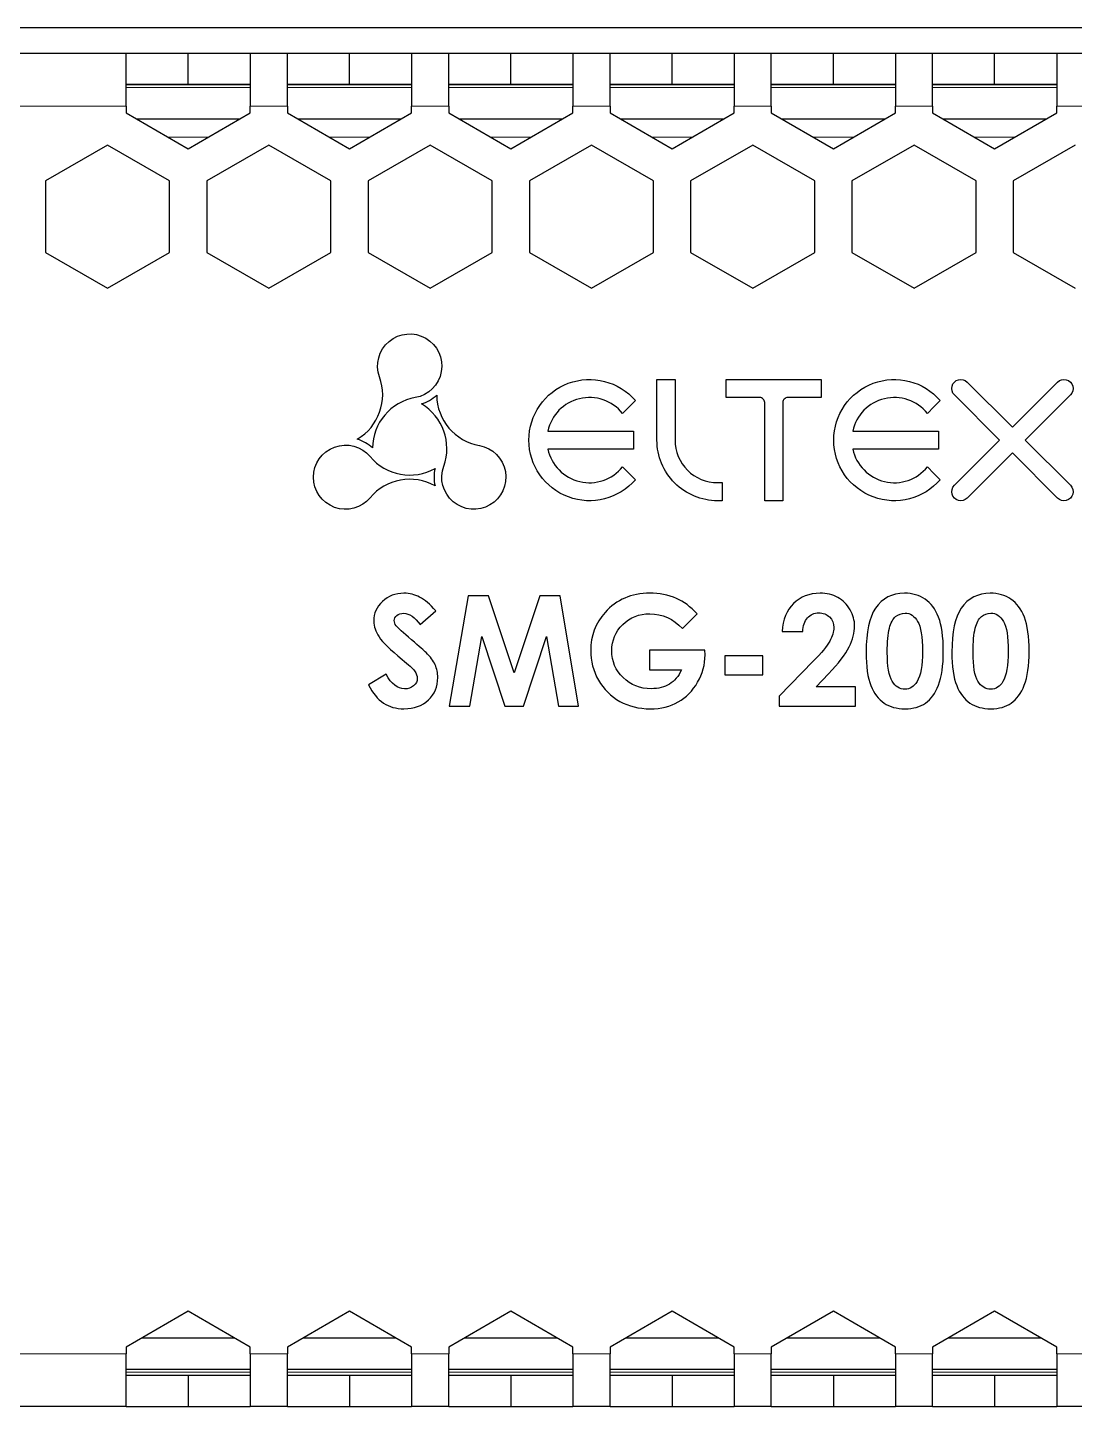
# Model space of a CAD drawing. Extents: x -260425 to 1294666, y -169889 to -2349.
# Drawn here: x 1002193.3 to 1002530.7, y -26686.5 to -26242.2 of the extents above; entities that cross this region are included whole.
import ezdxf
from ezdxf.enums import TextEntityAlignment as Align

# ---------------------------------------------------------------- set-up
doc = ezdxf.new("R2010")
doc.units = 0
doc.header["$LTSCALE"] = 100
doc.layers.add('case', color=7, linetype='Continuous')
doc.layers.add('marking', color=7, linetype='Continuous')
doc.styles.add('1ISOCPEUR', font='isocpeui.ttf', dxfattribs={"height": 250})

# ---------------------------------------------------------------- blocks, each defined once
blk = doc.blocks.new('АТС')
at = {"layer": 'case', "lineweight": 25}
for points in [[(3768, 217.99), (3768, 217.99), (3652, 217.99), (3652, 217.99)], [(3768, 200.99), (3768, 200.99), (3768, 217.99), (3768, 217.99)], [(3788, 217.99), (3788, 217.99), (3768, 217.99), (3768, 217.99)], [(3788, 207.99), (3788, 207.99), (3788, 217.99), (3788, 217.99)], [(3808, 217.99), (3808, 217.99), (3788, 217.99), (3788, 217.99)], [(3820, 217.99), (3820, 217.99), (3808, 217.99), (3808, 217.99)], [(3808, 217.99), (3808, 217.99), (3808, 200.99), (3808, 200.99)], [(3820, 200.99), (3820, 200.99), (3820, 217.99), (3820, 217.99)], [(3840, 217.99), (3840, 217.99), (3820, 217.99), (3820, 217.99)], [(3840, 207.99), (3840, 207.99), (3840, 217.99), (3840, 217.99)], [(3860, 217.99), (3860, 217.99), (3840, 217.99), (3840, 217.99)], [(3860, 217.99), (3860, 217.99), (3860, 200.99), (3860, 200.99)], [(3872, 217.99), (3872, 217.99), (3860, 217.99), (3860, 217.99)], [(3872, 200.99), (3872, 200.99), (3872, 217.99), (3872, 217.99)], [(3892, 217.99), (3892, 217.99), (3872, 217.99), (3872, 217.99)], [(3892, 207.99), (3892, 207.99), (3892, 217.99), (3892, 217.99)], [(3912, 217.99), (3912, 217.99), (3892, 217.99), (3892, 217.99)], [(3924, 217.99), (3924, 217.99), (3912, 217.99), (3912, 217.99)], [(3912, 217.99), (3912, 217.99), (3912, 200.99), (3912, 200.99)], [(3924, 200.99), (3924, 200.99), (3924, 217.99), (3924, 217.99)], [(3944, 217.99), (3944, 217.99), (3924, 217.99), (3924, 217.99)], [(3944, 207.99), (3944, 207.99), (3944, 217.99), (3944, 217.99)], [(3964, 217.99), (3964, 217.99), (3944, 217.99), (3944, 217.99)], [(3976, 217.99), (3976, 217.99), (3964, 217.99), (3964, 217.99)], [(3964, 217.99), (3964, 217.99), (3964, 200.99), (3964, 200.99)], [(3976, 200.99), (3976, 200.99), (3976, 217.99), (3976, 217.99)], [(3996, 217.99), (3996, 217.99), (3976, 217.99), (3976, 217.99)], [(3996, 207.99), (3996, 207.99), (3996, 217.99), (3996, 217.99)], [(4016, 217.99), (4016, 217.99), (3996, 217.99), (3996, 217.99)], [(4028, 217.99), (4028, 217.99), (4016, 217.99), (4016, 217.99)], [(4016, 217.99), (4016, 217.99), (4016, 200.99), (4016, 200.99)], [(4028, 200.99), (4028, 200.99), (4028, 217.99), (4028, 217.99)], [(4048, 217.99), (4048, 217.99), (4028, 217.99), (4028, 217.99)], [(4048, 207.99), (4048, 207.99), (4048, 217.99), (4048, 217.99)], [(4068, 217.99), (4068, 217.99), (4048, 217.99), (4048, 217.99)], [(4080, 217.99), (4080, 217.99), (4068, 217.99), (4068, 217.99)], [(4068, 217.99), (4068, 217.99), (4068, 200.99), (4068, 200.99)], [(3788, 207.99), (3788, 207.99), (3768, 207.99), (3768, 207.99)], [(3808, 207.99), (3808, 207.99), (3788, 207.99), (3788, 207.99)], [(3840, 207.99), (3840, 207.99), (3820, 207.99), (3820, 207.99)], [(3860, 207.99), (3860, 207.99), (3840, 207.99), (3840, 207.99)], [(3892, 207.99), (3892, 207.99), (3872, 207.99), (3872, 207.99)], [(3912, 207.99), (3912, 207.99), (3892, 207.99), (3892, 207.99)], [(3944, 207.99), (3944, 207.99), (3924, 207.99), (3924, 207.99)], [(3964, 207.99), (3964, 207.99), (3944, 207.99), (3944, 207.99)], [(3996, 207.99), (3996, 207.99), (3976, 207.99), (3976, 207.99)], [(4016, 207.99), (4016, 207.99), (3996, 207.99), (3996, 207.99)], [(4048, 207.99), (4048, 207.99), (4028, 207.99), (4028, 207.99)], [(4068, 207.99), (4068, 207.99), (4048, 207.99), (4048, 207.99)], [(3768, 200.99), (3768, 200.99), (3768, 198.87), (3768, 198.87)], [(3808, 198.87), (3808, 198.87), (3808, 200.99), (3808, 200.99)], [(3820, 200.99), (3820, 200.99), (3820, 198.87), (3820, 198.87)], [(3860, 198.87), (3860, 198.87), (3860, 200.99), (3860, 200.99)], [(3872, 200.99), (3872, 200.99), (3872, 198.87), (3872, 198.87)], [(3912, 198.87), (3912, 198.87), (3912, 200.99), (3912, 200.99)], [(3924, 200.99), (3924, 200.99), (3924, 198.87), (3924, 198.87)], [(3964, 198.87), (3964, 198.87), (3964, 200.99), (3964, 200.99)], [(3976, 200.99), (3976, 200.99), (3976, 198.87), (3976, 198.87)], [(4016, 198.87), (4016, 198.87), (4016, 200.99), (4016, 200.99)], [(4028, 200.99), (4028, 200.99), (4028, 198.87), (4028, 198.87)], [(4068, 198.87), (4068, 198.87), (4068, 200.99), (4068, 200.99)], [(3768, 198.87), (3768, 198.87), (3788, 187.32), (3788, 187.32)], [(3771.25, 196.99), (3771.25, 196.99), (3804.75, 196.99), (3804.75, 196.99)], [(3788, 187.32), (3788, 187.32), (3808, 198.87), (3808, 198.87)], [(3820, 198.87), (3820, 198.87), (3840, 187.32), (3840, 187.32)], [(3823.25, 196.99), (3823.25, 196.99), (3856.75, 196.99), (3856.75, 196.99)], [(3840, 187.32), (3840, 187.32), (3860, 198.87), (3860, 198.87)], [(3872, 198.87), (3872, 198.87), (3892, 187.32), (3892, 187.32)], [(3875.25, 196.99), (3875.25, 196.99), (3908.75, 196.99), (3908.75, 196.99)], [(3892, 187.32), (3892, 187.32), (3912, 198.87), (3912, 198.87)], [(3924, 198.87), (3924, 198.87), (3944, 187.32), (3944, 187.32)], [(3927.25, 196.99), (3927.25, 196.99), (3960.75, 196.99), (3960.75, 196.99)], [(3944, 187.32), (3944, 187.32), (3964, 198.87), (3964, 198.87)], [(3976, 198.87), (3976, 198.87), (3996, 187.32), (3996, 187.32)], [(3979.25, 196.99), (3979.25, 196.99), (4012.75, 196.99), (4012.75, 196.99)], [(3996, 187.32), (3996, 187.32), (4016, 198.87), (4016, 198.87)], [(4028, 198.87), (4028, 198.87), (4048, 187.32), (4048, 187.32)], [(4031.25, 196.99), (4031.25, 196.99), (4064.75, 196.99), (4064.75, 196.99)], [(4048, 187.32), (4048, 187.32), (4068, 198.87), (4068, 198.87)], [(3762, 188.51), (3762, 188.51), (3742, 176.96), (3742, 176.96)], [(3782, 176.96), (3782, 176.96), (3762, 188.51), (3762, 188.51)], [(3814, 188.51), (3814, 188.51), (3794, 176.96), (3794, 176.96)], [(3834, 176.96), (3834, 176.96), (3814, 188.51), (3814, 188.51)], [(3866, 188.51), (3866, 188.51), (3846, 176.96), (3846, 176.96)], [(3886, 176.96), (3886, 176.96), (3866, 188.51), (3866, 188.51)], [(3918, 188.51), (3918, 188.51), (3898, 176.96), (3898, 176.96)], [(3938, 176.96), (3938, 176.96), (3918, 188.51), (3918, 188.51)], [(3970, 188.51), (3970, 188.51), (3950, 176.96), (3950, 176.96)], [(3990, 176.96), (3990, 176.96), (3970, 188.51), (3970, 188.51)], [(4022, 188.51), (4022, 188.51), (4002, 176.96), (4002, 176.96)], [(4042, 176.96), (4042, 176.96), (4022, 188.51), (4022, 188.51)], [(4074, 188.51), (4074, 188.51), (4054, 176.96), (4054, 176.96)], [(3742, 176.96), (3742, 176.96), (3742, 153.87), (3742, 153.87)], [(3782, 153.87), (3782, 153.87), (3782, 176.96), (3782, 176.96)], [(3794, 176.96), (3794, 176.96), (3794, 153.87), (3794, 153.87)], [(3834, 153.87), (3834, 153.87), (3834, 176.96), (3834, 176.96)], [(3846, 176.96), (3846, 176.96), (3846, 153.87), (3846, 153.87)], [(3886, 153.87), (3886, 153.87), (3886, 176.96), (3886, 176.96)], [(3898, 176.96), (3898, 176.96), (3898, 153.87), (3898, 153.87)], [(3938, 153.87), (3938, 153.87), (3938, 176.96), (3938, 176.96)], [(3950, 176.96), (3950, 176.96), (3950, 153.87), (3950, 153.87)], [(3990, 153.87), (3990, 153.87), (3990, 176.96), (3990, 176.96)], [(4002, 176.96), (4002, 176.96), (4002, 153.87), (4002, 153.87)], [(4042, 153.87), (4042, 153.87), (4042, 176.96), (4042, 176.96)], [(4054, 176.96), (4054, 176.96), (4054, 153.87), (4054, 153.87)], [(3742, 153.87), (3742, 153.87), (3762, 142.32), (3762, 142.32)], [(3762, 142.32), (3762, 142.32), (3782, 153.87), (3782, 153.87)], [(3794, 153.87), (3794, 153.87), (3814, 142.32), (3814, 142.32)], [(3814, 142.32), (3814, 142.32), (3834, 153.87), (3834, 153.87)], [(3846, 153.87), (3846, 153.87), (3866, 142.32), (3866, 142.32)], [(3866, 142.32), (3866, 142.32), (3886, 153.87), (3886, 153.87)], [(3898, 153.87), (3898, 153.87), (3918, 142.32), (3918, 142.32)], [(3918, 142.32), (3918, 142.32), (3938, 153.87), (3938, 153.87)], [(3950, 153.87), (3950, 153.87), (3970, 142.32), (3970, 142.32)], [(3970, 142.32), (3970, 142.32), (3990, 153.87), (3990, 153.87)], [(4002, 153.87), (4002, 153.87), (4022, 142.32), (4022, 142.32)], [(4022, 142.32), (4022, 142.32), (4042, 153.87), (4042, 153.87)], [(4054, 153.87), (4054, 153.87), (4074, 142.32), (4074, 142.32)], [(3788, -187.34), (3788, -187.34), (3768, -198.88), (3768, -198.88)], [(3808, -198.88), (3808, -198.88), (3788, -187.34), (3788, -187.34)], [(3840, -187.34), (3840, -187.34), (3820, -198.88), (3820, -198.88)], [(3860, -198.88), (3860, -198.88), (3840, -187.34), (3840, -187.34)], [(3892, -187.34), (3892, -187.34), (3872, -198.88), (3872, -198.88)], [(3912, -198.88), (3912, -198.88), (3892, -187.34), (3892, -187.34)], [(3944, -187.34), (3944, -187.34), (3924, -198.88), (3924, -198.88)], [(3964, -198.88), (3964, -198.88), (3944, -187.34), (3944, -187.34)], [(3996, -187.34), (3996, -187.34), (3976, -198.88), (3976, -198.88)], [(4016, -198.88), (4016, -198.88), (3996, -187.34), (3996, -187.34)], [(4048, -187.34), (4048, -187.34), (4028, -198.88), (4028, -198.88)], [(4068, -198.88), (4068, -198.88), (4048, -187.34), (4048, -187.34)], [(3768, -198.88), (3768, -198.88), (3768, -201.01), (3768, -201.01)], [(3803.02, -196.01), (3803.02, -196.01), (3772.98, -196.01), (3772.98, -196.01)], [(3808, -201.01), (3808, -201.01), (3808, -198.88), (3808, -198.88)], [(3820, -198.88), (3820, -198.88), (3820, -201.01), (3820, -201.01)], [(3855.02, -196.01), (3855.02, -196.01), (3824.98, -196.01), (3824.98, -196.01)], [(3860, -201.01), (3860, -201.01), (3860, -198.88), (3860, -198.88)], [(3872, -198.88), (3872, -198.88), (3872, -201.01), (3872, -201.01)], [(3907.02, -196.01), (3907.02, -196.01), (3876.99, -196.01), (3876.99, -196.01)], [(3912, -201.01), (3912, -201.01), (3912, -198.88), (3912, -198.88)], [(3924, -198.88), (3924, -198.88), (3924, -201.01), (3924, -201.01)], [(3959.02, -196.01), (3959.02, -196.01), (3928.98, -196.01), (3928.98, -196.01)], [(3964, -201.01), (3964, -201.01), (3964, -198.88), (3964, -198.88)], [(3976, -198.88), (3976, -198.88), (3976, -201.01), (3976, -201.01)], [(4011.02, -196.01), (4011.02, -196.01), (3980.98, -196.01), (3980.98, -196.01)], [(4016, -201.01), (4016, -201.01), (4016, -198.88), (4016, -198.88)], [(4028, -198.88), (4028, -198.88), (4028, -201.01), (4028, -201.01)], [(4063.02, -196.01), (4063.02, -196.01), (4032.98, -196.01), (4032.98, -196.01)], [(4068, -201.01), (4068, -201.01), (4068, -198.88), (4068, -198.88)], [(3768, -218.01), (3768, -218.01), (3768, -201.01), (3768, -201.01)], [(3808, -201.01), (3808, -201.01), (3808, -218.01), (3808, -218.01)], [(3820, -218.01), (3820, -218.01), (3820, -201.01), (3820, -201.01)], [(3860, -201.01), (3860, -201.01), (3860, -218.01), (3860, -218.01)], [(3872, -218.01), (3872, -218.01), (3872, -201.01), (3872, -201.01)], [(3912, -201.01), (3912, -201.01), (3912, -218.01), (3912, -218.01)], [(3924, -218.01), (3924, -218.01), (3924, -201.01), (3924, -201.01)], [(3964, -201.01), (3964, -201.01), (3964, -218.01), (3964, -218.01)], [(3976, -218.01), (3976, -218.01), (3976, -201.01), (3976, -201.01)], [(4016, -201.01), (4016, -201.01), (4016, -218.01), (4016, -218.01)], [(4028, -218.01), (4028, -218.01), (4028, -201.01), (4028, -201.01)], [(4068, -201.01), (4068, -201.01), (4068, -218.01), (4068, -218.01)], [(3768, -206.01), (3768, -206.01), (3808, -206.01), (3808, -206.01)], [(3788, -208.01), (3788, -208.01), (3768, -208.01), (3768, -208.01)], [(3788, -208.01), (3788, -208.01), (3788, -218.01), (3788, -218.01)], [(3808, -208.01), (3808, -208.01), (3788, -208.01), (3788, -208.01)], [(3820, -206.01), (3820, -206.01), (3860, -206.01), (3860, -206.01)], [(3840, -208.01), (3840, -208.01), (3820, -208.01), (3820, -208.01)], [(3840, -208.01), (3840, -208.01), (3840, -218.01), (3840, -218.01)], [(3860, -208.01), (3860, -208.01), (3840, -208.01), (3840, -208.01)], [(3872, -206.01), (3872, -206.01), (3912, -206.01), (3912, -206.01)], [(3892, -208.01), (3892, -208.01), (3872, -208.01), (3872, -208.01)], [(3892, -208.01), (3892, -208.01), (3892, -218.01), (3892, -218.01)], [(3912, -208.01), (3912, -208.01), (3892, -208.01), (3892, -208.01)], [(3924, -206.01), (3924, -206.01), (3964, -206.01), (3964, -206.01)], [(3944, -208.01), (3944, -208.01), (3924, -208.01), (3924, -208.01)], [(3944, -208.01), (3944, -208.01), (3944, -218.01), (3944, -218.01)], [(3964, -208.01), (3964, -208.01), (3944, -208.01), (3944, -208.01)], [(3976, -206.01), (3976, -206.01), (4016, -206.01), (4016, -206.01)], [(3996, -208.01), (3996, -208.01), (3976, -208.01), (3976, -208.01)], [(3996, -208.01), (3996, -208.01), (3996, -218.01), (3996, -218.01)], [(4016, -208.01), (4016, -208.01), (3996, -208.01), (3996, -208.01)], [(4028, -206.01), (4028, -206.01), (4068, -206.01), (4068, -206.01)], [(4048, -208.01), (4048, -208.01), (4028, -208.01), (4028, -208.01)], [(4048, -208.01), (4048, -208.01), (4048, -218.01), (4048, -218.01)], [(4068, -208.01), (4068, -208.01), (4048, -208.01), (4048, -208.01)], [(3768, -218.01), (3768, -218.01), (3652, -218.01), (3652, -218.01)], [(3768, -218.01), (3768, -218.01), (3788, -218.01), (3788, -218.01)], [(3788, -218.01), (3788, -218.01), (3808, -218.01), (3808, -218.01)], [(3820, -218.01), (3820, -218.01), (3808, -218.01), (3808, -218.01)], [(3820, -218.01), (3820, -218.01), (3840, -218.01), (3840, -218.01)], [(3840, -218.01), (3840, -218.01), (3860, -218.01), (3860, -218.01)], [(3872, -218.01), (3872, -218.01), (3860, -218.01), (3860, -218.01)], [(3872, -218.01), (3872, -218.01), (3892, -218.01), (3892, -218.01)], [(3892, -218.01), (3892, -218.01), (3912, -218.01), (3912, -218.01)], [(3924, -218.01), (3924, -218.01), (3912, -218.01), (3912, -218.01)], [(3924, -218.01), (3924, -218.01), (3944, -218.01), (3944, -218.01)], [(3944, -218.01), (3944, -218.01), (3964, -218.01), (3964, -218.01)], [(3976, -218.01), (3976, -218.01), (3964, -218.01), (3964, -218.01)], [(3976, -218.01), (3976, -218.01), (3996, -218.01), (3996, -218.01)], [(3996, -218.01), (3996, -218.01), (4016, -218.01), (4016, -218.01)], [(4028, -218.01), (4028, -218.01), (4016, -218.01), (4016, -218.01)], [(4028, -218.01), (4028, -218.01), (4048, -218.01), (4048, -218.01)], [(4048, -218.01), (4048, -218.01), (4068, -218.01), (4068, -218.01)], [(4080, -218.01), (4080, -218.01), (4068, -218.01), (4068, -218.01)]]:
    blk.add_open_spline(points, degree=3, dxfattribs=at)
at = {"layer": 'case', "lineweight": 18}
for points in [[(3768, 207.89), (3768, 207.89), (3808, 207.89), (3808, 207.89)], [(3768, 207.09), (3768, 207.09), (3808, 207.09), (3808, 207.09)], [(3820, 207.89), (3820, 207.89), (3860, 207.89), (3860, 207.89)], [(3820, 207.09), (3820, 207.09), (3860, 207.09), (3860, 207.09)], [(3872, 207.89), (3872, 207.89), (3912, 207.89), (3912, 207.89)], [(3872, 207.09), (3872, 207.09), (3912, 207.09), (3912, 207.09)], [(3924, 207.89), (3924, 207.89), (3964, 207.89), (3964, 207.89)], [(3924, 207.09), (3924, 207.09), (3964, 207.09), (3964, 207.09)], [(3976, 207.89), (3976, 207.89), (4016, 207.89), (4016, 207.89)], [(3976, 207.09), (3976, 207.09), (4016, 207.09), (4016, 207.09)], [(4028, 207.89), (4028, 207.89), (4068, 207.89), (4068, 207.89)], [(4028, 207.09), (4028, 207.09), (4068, 207.09), (4068, 207.09)], [(3768, 200.99), (3768, 200.99), (3652, 200.99), (3652, 200.99)], [(3820, 200.99), (3820, 200.99), (3808, 200.99), (3808, 200.99)], [(3872, 200.99), (3872, 200.99), (3860, 200.99), (3860, 200.99)], [(3924, 200.99), (3924, 200.99), (3912, 200.99), (3912, 200.99)], [(3976, 200.99), (3976, 200.99), (3964, 200.99), (3964, 200.99)], [(4028, 200.99), (4028, 200.99), (4016, 200.99), (4016, 200.99)], [(4080, 200.99), (4080, 200.99), (4068, 200.99), (4068, 200.99)], [(3781.65, 190.99), (3781.65, 190.99), (3794.36, 190.99), (3794.36, 190.99)], [(3833.64, 190.99), (3833.64, 190.99), (3846.36, 190.99), (3846.36, 190.99)], [(3885.64, 190.99), (3885.64, 190.99), (3898.36, 190.99), (3898.36, 190.99)], [(3937.64, 190.99), (3937.64, 190.99), (3950.36, 190.99), (3950.36, 190.99)], [(3989.65, 190.99), (3989.65, 190.99), (4002.36, 190.99), (4002.36, 190.99)], [(4041.65, 190.99), (4041.65, 190.99), (4054.36, 190.99), (4054.36, 190.99)], [(3652, -201.01), (3652, -201.01), (3768, -201.01), (3768, -201.01)], [(3808, -201.01), (3808, -201.01), (3820, -201.01), (3820, -201.01)], [(3860, -201.01), (3860, -201.01), (3872, -201.01), (3872, -201.01)], [(3912, -201.01), (3912, -201.01), (3924, -201.01), (3924, -201.01)], [(3964, -201.01), (3964, -201.01), (3976, -201.01), (3976, -201.01)], [(4016, -201.01), (4016, -201.01), (4028, -201.01), (4028, -201.01)], [(4068, -201.01), (4068, -201.01), (4080, -201.01), (4080, -201.01)], [(3808, -207.01), (3808, -207.01), (3768, -207.01), (3768, -207.01)], [(3860, -207.01), (3860, -207.01), (3820, -207.01), (3820, -207.01)], [(3912, -207.01), (3912, -207.01), (3872, -207.01), (3872, -207.01)], [(3964, -207.01), (3964, -207.01), (3924, -207.01), (3924, -207.01)], [(4016, -207.01), (4016, -207.01), (3976, -207.01), (3976, -207.01)], [(4068, -207.01), (4068, -207.01), (4028, -207.01), (4028, -207.01)]]:
    blk.add_open_spline(points, degree=3, dxfattribs=at)
at = {"layer": 'marking'}
for points, knots in [([(3849.7, 113.75), (3852.46, 106.22), (3849.44, 97.79), (3842.53, 93.71), (3842.53, 93.71), (3844.36, 93.14), (3846.03, 92.17), (3847.44, 90.88), (3847.44, 90.88), (3847.51, 98.89), (3853.31, 105.72), (3861.21, 107.11), (3861.21, 107.11), (3865.49, 107.86), (3868.84, 111.21), (3869.6, 115.5), (3869.6, 115.5), (3870.36, 119.78), (3868.35, 124.08), (3864.58, 126.25), (3864.58, 126.25), (3860.82, 128.42), (3856.09, 128), (3852.76, 125.21), (3852.76, 125.21), (3849.44, 122.41), (3848.21, 117.83), (3849.7, 113.75)], [0, 0, 0, 0, 0.125, 0.125, 0.125, 0.125, 0.25, 0.25, 0.25, 0.25, 0.375, 0.375, 0.375, 0.375, 0.5, 0.5, 0.5, 0.5, 0.625, 0.625, 0.625, 0.625, 0.75, 0.75, 0.75, 0.75, 1, 1, 1, 1]), ([(3931.61, 93.41), (3931.61, 93.41), (3931.61, 96.33), (3931.61, 96.33), (3931.61, 96.33), (3931.61, 96.33), (3903.97, 96.33), (3903.97, 96.33), (3903.97, 96.33), (3905.07, 101.48), (3909.03, 105.53), (3914.16, 106.76), (3914.16, 106.76), (3919.28, 107.99), (3924.7, 106.12), (3928.03, 102.03), (3928.03, 102.03), (3928.03, 102.03), (3930.14, 104.15), (3930.14, 104.15), (3930.14, 104.15), (3930.14, 104.15), (3932.17, 106.17), (3932.17, 106.17), (3932.17, 106.17), (3926.83, 112.35), (3918.22, 114.57), (3910.56, 111.72), (3910.56, 111.72), (3902.91, 108.87), (3897.84, 101.56), (3897.84, 93.4), (3897.84, 93.4), (3897.85, 85.23), (3902.93, 77.93), (3910.58, 75.09), (3910.58, 75.09), (3918.24, 72.25), (3926.84, 74.46), (3932.17, 80.64), (3932.17, 80.64), (3932.17, 80.64), (3930.14, 82.67), (3930.14, 82.67), (3930.14, 82.67), (3930.14, 82.67), (3928.03, 84.79), (3928.03, 84.79), (3928.03, 84.79), (3924.72, 80.68), (3919.36, 78.83), (3914.23, 80.03), (3914.23, 80.03), (3909.1, 81.24), (3905.1, 85.35), (3903.97, 90.49), (3903.97, 90.49), (3903.97, 90.49), (3931.61, 90.49), (3931.61, 90.49), (3931.61, 90.49), (3931.61, 90.49), (3931.61, 93.41), (3931.61, 93.41)], [0, 0, 0, 0, 0.058824, 0.058824, 0.058824, 0.058824, 0.117647, 0.117647, 0.117647, 0.117647, 0.176471, 0.176471, 0.176471, 0.176471, 0.235294, 0.235294, 0.235294, 0.235294, 0.294118, 0.294118, 0.294118, 0.294118, 0.352941, 0.352941, 0.352941, 0.352941, 0.411765, 0.411765, 0.411765, 0.411765, 0.470588, 0.470588, 0.470588, 0.470588, 0.529412, 0.529412, 0.529412, 0.529412, 0.588235, 0.588235, 0.588235, 0.588235, 0.647059, 0.647059, 0.647059, 0.647059, 0.705882, 0.705882, 0.705882, 0.705882, 0.764706, 0.764706, 0.764706, 0.764706, 0.823529, 0.823529, 0.823529, 0.823529, 0.882353, 0.882353, 0.882353, 0.882353, 1, 1, 1, 1]), ([(3944.97, 112.95), (3944.97, 112.95), (3942.05, 112.95), (3942.05, 112.95), (3942.05, 112.95), (3942.05, 112.95), (3939.14, 112.95), (3939.14, 112.95), (3939.14, 112.95), (3939.14, 112.95), (3939.14, 93.41), (3939.14, 93.41), (3939.14, 93.41), (3939.14, 88.22), (3941.2, 83.25), (3944.87, 79.58), (3944.87, 79.58), (3948.54, 75.92), (3953.5, 73.86), (3958.68, 73.86), (3958.68, 73.86), (3958.68, 73.86), (3960.12, 73.86), (3960.12, 73.86), (3960.12, 73.86), (3960.12, 73.86), (3960.12, 76.78), (3960.12, 76.78), (3960.12, 76.78), (3960.12, 76.78), (3960.12, 79.7), (3960.12, 79.7), (3960.12, 79.7), (3960.12, 79.7), (3958.68, 79.7), (3958.68, 79.7), (3958.68, 79.7), (3955.05, 79.69), (3951.56, 81.14), (3948.99, 83.7), (3948.99, 83.7), (3946.42, 86.27), (3944.97, 89.77), (3944.97, 93.41), (3944.97, 93.41), (3944.97, 93.41), (3944.97, 112.95), (3944.97, 112.95)], [0, 0, 0, 0, 0.076923, 0.076923, 0.076923, 0.076923, 0.153846, 0.153846, 0.153846, 0.153846, 0.230769, 0.230769, 0.230769, 0.230769, 0.307692, 0.307692, 0.307692, 0.307692, 0.384615, 0.384615, 0.384615, 0.384615, 0.461538, 0.461538, 0.461538, 0.461538, 0.538462, 0.538462, 0.538462, 0.538462, 0.615385, 0.615385, 0.615385, 0.615385, 0.692308, 0.692308, 0.692308, 0.692308, 0.769231, 0.769231, 0.769231, 0.769231, 0.846154, 0.846154, 0.846154, 0.846154, 1, 1, 1, 1]), ([(3992.12, 112.95), (3992.12, 112.95), (3961.46, 112.95), (3961.46, 112.95), (3961.46, 112.95), (3961.46, 112.95), (3961.46, 107.12), (3961.46, 107.12), (3961.46, 107.12), (3961.46, 107.12), (3972.26, 107.12), (3972.26, 107.12), (3972.26, 107.12), (3972.69, 107.12), (3973.1, 106.95), (3973.4, 106.65), (3973.4, 106.65), (3973.7, 106.35), (3973.87, 105.94), (3973.87, 105.51), (3973.87, 105.51), (3973.87, 105.51), (3973.87, 73.86), (3973.87, 73.86), (3973.87, 73.86), (3973.87, 73.86), (3976.79, 73.86), (3976.79, 73.86), (3976.79, 73.86), (3976.79, 73.86), (3979.71, 73.86), (3979.71, 73.86), (3979.71, 73.86), (3979.71, 73.86), (3979.71, 105.51), (3979.71, 105.51), (3979.71, 105.51), (3979.71, 105.94), (3979.87, 106.35), (3980.17, 106.65), (3980.17, 106.65), (3980.48, 106.95), (3980.89, 107.12), (3981.31, 107.12), (3981.31, 107.12), (3981.31, 107.12), (3992.12, 107.12), (3992.12, 107.12), (3992.12, 107.12), (3992.12, 107.12), (3992.12, 112.95), (3992.12, 112.95)], [0, 0, 0, 0, 0.071429, 0.071429, 0.071429, 0.071429, 0.142857, 0.142857, 0.142857, 0.142857, 0.214286, 0.214286, 0.214286, 0.214286, 0.285714, 0.285714, 0.285714, 0.285714, 0.357143, 0.357143, 0.357143, 0.357143, 0.428571, 0.428571, 0.428571, 0.428571, 0.5, 0.5, 0.5, 0.5, 0.571429, 0.571429, 0.571429, 0.571429, 0.642857, 0.642857, 0.642857, 0.642857, 0.714286, 0.714286, 0.714286, 0.714286, 0.785714, 0.785714, 0.785714, 0.785714, 0.857143, 0.857143, 0.857143, 0.857143, 1, 1, 1, 1]), ([(4029.89, 96.33), (4029.89, 96.33), (4002.25, 96.33), (4002.25, 96.33), (4002.25, 96.33), (4003.36, 101.48), (4007.32, 105.53), (4012.44, 106.76), (4012.44, 106.76), (4017.57, 107.99), (4022.99, 106.12), (4026.31, 102.03), (4026.31, 102.03), (4026.31, 102.03), (4028.43, 104.15), (4028.43, 104.15), (4028.43, 104.15), (4028.43, 104.15), (4030.45, 106.17), (4030.45, 106.17), (4030.45, 106.17), (4025.12, 112.35), (4016.5, 114.57), (4008.85, 111.72), (4008.85, 111.72), (4001.2, 108.87), (3996.12, 101.56), (3996.13, 93.4), (3996.13, 93.4), (3996.13, 85.23), (4001.21, 77.93), (4008.87, 75.09), (4008.87, 75.09), (4016.52, 72.25), (4025.12, 74.46), (4030.45, 80.64), (4030.45, 80.64), (4030.45, 80.64), (4028.43, 82.67), (4028.43, 82.67), (4028.43, 82.67), (4028.43, 82.67), (4026.31, 84.79), (4026.31, 84.79), (4026.31, 84.79), (4023.01, 80.68), (4017.65, 78.83), (4012.52, 80.03), (4012.52, 80.03), (4007.39, 81.24), (4003.39, 85.35), (4002.25, 90.49), (4002.25, 90.49), (4002.25, 90.49), (4029.89, 90.49), (4029.89, 90.49), (4029.89, 90.49), (4029.89, 90.49), (4029.89, 93.41), (4029.89, 93.41), (4029.89, 93.41), (4029.89, 93.41), (4029.89, 96.33), (4029.89, 96.33)], [0, 0, 0, 0, 0.058824, 0.058824, 0.058824, 0.058824, 0.117647, 0.117647, 0.117647, 0.117647, 0.176471, 0.176471, 0.176471, 0.176471, 0.235294, 0.235294, 0.235294, 0.235294, 0.294118, 0.294118, 0.294118, 0.294118, 0.352941, 0.352941, 0.352941, 0.352941, 0.411765, 0.411765, 0.411765, 0.411765, 0.470588, 0.470588, 0.470588, 0.470588, 0.529412, 0.529412, 0.529412, 0.529412, 0.588235, 0.588235, 0.588235, 0.588235, 0.647059, 0.647059, 0.647059, 0.647059, 0.705882, 0.705882, 0.705882, 0.705882, 0.764706, 0.764706, 0.764706, 0.764706, 0.823529, 0.823529, 0.823529, 0.823529, 0.882353, 0.882353, 0.882353, 0.882353, 1, 1, 1, 1]), ([(4072.41, 107.97), (4073.15, 108.71), (4073.44, 109.79), (4073.17, 110.79), (4073.17, 110.79), (4072.9, 111.8), (4072.11, 112.59), (4071.1, 112.86), (4071.1, 112.86), (4070.1, 113.13), (4069.02, 112.84), (4068.28, 112.1), (4068.28, 112.1), (4068.28, 112.1), (4053.72, 97.53), (4053.72, 97.53), (4053.72, 97.53), (4053.72, 97.53), (4039.15, 112.1), (4039.15, 112.1), (4039.15, 112.1), (4038.41, 112.84), (4037.34, 113.13), (4036.33, 112.86), (4036.33, 112.86), (4035.33, 112.59), (4034.54, 111.8), (4034.27, 110.79), (4034.27, 110.79), (4034, 109.79), (4034.29, 108.71), (4035.03, 107.97), (4035.03, 107.97), (4035.03, 107.97), (4049.59, 93.41), (4049.59, 93.41), (4049.59, 93.41), (4049.59, 93.41), (4035.03, 78.84), (4035.03, 78.84), (4035.03, 78.84), (4034.29, 78.1), (4034, 77.03), (4034.27, 76.02), (4034.27, 76.02), (4034.54, 75.02), (4035.33, 74.23), (4036.33, 73.96), (4036.33, 73.96), (4037.34, 73.69), (4038.41, 73.98), (4039.15, 74.71), (4039.15, 74.71), (4039.15, 74.71), (4053.72, 89.28), (4053.72, 89.28), (4053.72, 89.28), (4053.72, 89.28), (4068.28, 74.71), (4068.28, 74.71), (4068.28, 74.71), (4069.02, 73.98), (4070.1, 73.69), (4071.1, 73.96), (4071.1, 73.96), (4072.11, 74.23), (4072.9, 75.02), (4073.17, 76.02), (4073.17, 76.02), (4073.44, 77.03), (4073.15, 78.1), (4072.41, 78.84), (4072.41, 78.84), (4072.41, 78.84), (4057.84, 93.41), (4057.84, 93.41), (4057.84, 93.41), (4057.84, 93.41), (4072.41, 107.97), (4072.41, 107.97)], [0, 0, 0, 0, 0.047619, 0.047619, 0.047619, 0.047619, 0.095238, 0.095238, 0.095238, 0.095238, 0.142857, 0.142857, 0.142857, 0.142857, 0.190476, 0.190476, 0.190476, 0.190476, 0.238095, 0.238095, 0.238095, 0.238095, 0.285714, 0.285714, 0.285714, 0.285714, 0.333333, 0.333333, 0.333333, 0.333333, 0.380952, 0.380952, 0.380952, 0.380952, 0.428571, 0.428571, 0.428571, 0.428571, 0.47619, 0.47619, 0.47619, 0.47619, 0.52381, 0.52381, 0.52381, 0.52381, 0.571429, 0.571429, 0.571429, 0.571429, 0.619048, 0.619048, 0.619048, 0.619048, 0.666667, 0.666667, 0.666667, 0.666667, 0.714286, 0.714286, 0.714286, 0.714286, 0.761905, 0.761905, 0.761905, 0.761905, 0.809524, 0.809524, 0.809524, 0.809524, 0.857143, 0.857143, 0.857143, 0.857143, 0.904762, 0.904762, 0.904762, 0.904762, 1, 1, 1, 1]), ([(3881.9, 91.65), (3874, 93.03), (3868.21, 99.87), (3868.13, 107.89), (3868.13, 107.89), (3866.73, 106.59), (3865.05, 105.62), (3863.22, 105.05), (3863.22, 105.05), (3870.13, 100.98), (3873.14, 92.55), (3870.4, 85.01), (3870.4, 85.01), (3868.9, 80.93), (3870.13, 76.35), (3873.46, 73.55), (3873.46, 73.55), (3876.79, 70.75), (3881.52, 70.34), (3885.28, 72.52), (3885.28, 72.52), (3889.05, 74.69), (3891.05, 78.99), (3890.29, 83.27), (3890.29, 83.27), (3889.53, 87.56), (3886.18, 90.9), (3881.9, 91.65)], [0, 0, 0, 0, 0.125, 0.125, 0.125, 0.125, 0.25, 0.25, 0.25, 0.25, 0.375, 0.375, 0.375, 0.375, 0.5, 0.5, 0.5, 0.5, 0.625, 0.625, 0.625, 0.625, 0.75, 0.75, 0.75, 0.75, 1, 1, 1, 1]), ([(3846.67, 88.1), (3843.87, 91.44), (3839.29, 92.67), (3835.2, 91.18), (3835.2, 91.18), (3831.12, 89.69), (3828.4, 85.81), (3828.4, 81.46), (3828.4, 81.46), (3828.4, 77.11), (3831.12, 73.23), (3835.21, 71.74), (3835.21, 71.74), (3839.3, 70.26), (3843.88, 71.49), (3846.67, 74.82), (3846.67, 74.82), (3851.81, 80.97), (3860.62, 82.57), (3867.61, 78.63), (3867.61, 78.63), (3867.18, 80.49), (3867.18, 82.43), (3867.61, 84.3), (3867.61, 84.3), (3860.63, 80.35), (3851.81, 81.96), (3846.67, 88.1)], [0, 0, 0, 0, 0.125, 0.125, 0.125, 0.125, 0.25, 0.25, 0.25, 0.25, 0.375, 0.375, 0.375, 0.375, 0.5, 0.5, 0.5, 0.5, 0.625, 0.625, 0.625, 0.625, 0.75, 0.75, 0.75, 0.75, 1, 1, 1, 1]), ([(3867.84, 38.34), (3867.84, 38.34), (3862.84, 33.93), (3862.84, 33.93), (3862.84, 33.93), (3861.08, 36.37), (3859.3, 37.59), (3857.48, 37.59), (3857.48, 37.59), (3856.59, 37.59), (3855.87, 37.35), (3855.31, 36.88), (3855.31, 36.88), (3854.74, 36.4), (3854.46, 35.87), (3854.46, 35.27), (3854.46, 35.27), (3854.46, 34.68), (3854.66, 34.11), (3855.06, 33.59), (3855.06, 33.59), (3855.61, 32.88), (3857.27, 31.36), (3860.02, 29.03), (3860.02, 29.03), (3862.6, 26.88), (3864.16, 25.52), (3864.72, 24.96), (3864.72, 24.96), (3866.08, 23.58), (3867.05, 22.26), (3867.63, 21), (3867.63, 21), (3868.2, 19.73), (3868.48, 18.36), (3868.48, 16.87), (3868.48, 16.87), (3868.48, 13.95), (3867.48, 11.56), (3865.46, 9.66), (3865.46, 9.66), (3863.45, 7.76), (3860.83, 6.82), (3857.59, 6.82), (3857.59, 6.82), (3855.06, 6.82), (3852.86, 7.43), (3850.98, 8.67), (3850.98, 8.67), (3849.11, 9.91), (3847.49, 11.85), (3846.16, 14.5), (3846.16, 14.5), (3846.16, 14.5), (3851.85, 17.93), (3851.85, 17.93), (3851.85, 17.93), (3853.56, 14.8), (3855.53, 13.24), (3857.75, 13.24), (3857.75, 13.24), (3858.91, 13.24), (3859.89, 13.57), (3860.68, 14.25), (3860.68, 14.25), (3861.47, 14.92), (3861.87, 15.71), (3861.87, 16.59), (3861.87, 16.59), (3861.87, 17.39), (3861.57, 18.19), (3860.97, 19), (3860.97, 19), (3860.38, 19.8), (3859.06, 21.03), (3857.03, 22.69), (3857.03, 22.69), (3853.16, 25.83), (3850.66, 28.26), (3849.54, 29.97), (3849.54, 29.97), (3848.41, 31.68), (3847.84, 33.39), (3847.84, 35.09), (3847.84, 35.09), (3847.84, 37.55), (3848.78, 39.66), (3850.65, 41.41), (3850.65, 41.41), (3852.52, 43.18), (3854.84, 44.06), (3857.59, 44.06), (3857.59, 44.06), (3859.36, 44.06), (3861.04, 43.64), (3862.64, 42.83), (3862.64, 42.83), (3864.25, 42.01), (3865.97, 40.52), (3867.84, 38.34)], [0, 0, 0, 0, 0.038462, 0.038462, 0.038462, 0.038462, 0.076923, 0.076923, 0.076923, 0.076923, 0.115385, 0.115385, 0.115385, 0.115385, 0.153846, 0.153846, 0.153846, 0.153846, 0.192308, 0.192308, 0.192308, 0.192308, 0.230769, 0.230769, 0.230769, 0.230769, 0.269231, 0.269231, 0.269231, 0.269231, 0.307692, 0.307692, 0.307692, 0.307692, 0.346154, 0.346154, 0.346154, 0.346154, 0.384615, 0.384615, 0.384615, 0.384615, 0.423077, 0.423077, 0.423077, 0.423077, 0.461538, 0.461538, 0.461538, 0.461538, 0.5, 0.5, 0.5, 0.5, 0.538462, 0.538462, 0.538462, 0.538462, 0.576923, 0.576923, 0.576923, 0.576923, 0.615385, 0.615385, 0.615385, 0.615385, 0.653846, 0.653846, 0.653846, 0.653846, 0.692308, 0.692308, 0.692308, 0.692308, 0.730769, 0.730769, 0.730769, 0.730769, 0.769231, 0.769231, 0.769231, 0.769231, 0.807692, 0.807692, 0.807692, 0.807692, 0.846154, 0.846154, 0.846154, 0.846154, 0.884615, 0.884615, 0.884615, 0.884615, 0.923077, 0.923077, 0.923077, 0.923077, 1, 1, 1, 1]), ([(3878.31, 43.17), (3878.31, 43.17), (3884.85, 43.17), (3884.85, 43.17), (3884.85, 43.17), (3884.85, 43.17), (3893.11, 18.43), (3893.11, 18.43), (3893.11, 18.43), (3893.11, 18.43), (3901.4, 43.17), (3901.4, 43.17), (3901.4, 43.17), (3901.4, 43.17), (3907.93, 43.17), (3907.93, 43.17), (3907.93, 43.17), (3907.93, 43.17), (3913.87, 7.71), (3913.87, 7.71), (3913.87, 7.71), (3913.87, 7.71), (3907.36, 7.71), (3907.36, 7.71), (3907.36, 7.71), (3907.36, 7.71), (3903.58, 30.1), (3903.58, 30.1), (3903.58, 30.1), (3903.58, 30.1), (3896.07, 7.71), (3896.07, 7.71), (3896.07, 7.71), (3896.07, 7.71), (3890.11, 7.71), (3890.11, 7.71), (3890.11, 7.71), (3890.11, 7.71), (3882.63, 30.1), (3882.63, 30.1), (3882.63, 30.1), (3882.63, 30.1), (3878.77, 7.71), (3878.77, 7.71), (3878.77, 7.71), (3878.77, 7.71), (3872.19, 7.71), (3872.19, 7.71), (3872.19, 7.71), (3872.19, 7.71), (3878.31, 43.17), (3878.31, 43.17)], [0, 0, 0, 0, 0.071429, 0.071429, 0.071429, 0.071429, 0.142857, 0.142857, 0.142857, 0.142857, 0.214286, 0.214286, 0.214286, 0.214286, 0.285714, 0.285714, 0.285714, 0.285714, 0.357143, 0.357143, 0.357143, 0.357143, 0.428571, 0.428571, 0.428571, 0.428571, 0.5, 0.5, 0.5, 0.5, 0.571429, 0.571429, 0.571429, 0.571429, 0.642857, 0.642857, 0.642857, 0.642857, 0.714286, 0.714286, 0.714286, 0.714286, 0.785714, 0.785714, 0.785714, 0.785714, 0.857143, 0.857143, 0.857143, 0.857143, 1, 1, 1, 1]), ([(3952.13, 37.37), (3952.13, 37.37), (3947.38, 32.67), (3947.38, 32.67), (3947.38, 32.67), (3944.38, 35.85), (3940.87, 37.44), (3936.87, 37.44), (3936.87, 37.44), (3933.39, 37.44), (3930.47, 36.29), (3928.11, 33.97), (3928.11, 33.97), (3925.76, 31.66), (3924.58, 28.85), (3924.58, 25.54), (3924.58, 25.54), (3924.58, 22.13), (3925.8, 19.23), (3928.25, 16.85), (3928.25, 16.85), (3930.69, 14.47), (3933.7, 13.29), (3937.28, 13.29), (3937.28, 13.29), (3939.61, 13.29), (3941.58, 13.78), (3943.18, 14.76), (3943.18, 14.76), (3944.77, 15.74), (3946.07, 17.27), (3947.05, 19.36), (3947.05, 19.36), (3947.05, 19.36), (3936.78, 19.36), (3936.78, 19.36), (3936.78, 19.36), (3936.78, 19.36), (3936.78, 25.68), (3936.78, 25.68), (3936.78, 25.68), (3936.78, 25.68), (3954.61, 25.68), (3954.61, 25.68), (3954.61, 25.68), (3954.61, 25.68), (3954.66, 24.19), (3954.66, 24.19), (3954.66, 24.19), (3954.66, 21.09), (3953.85, 18.15), (3952.25, 15.37), (3952.25, 15.37), (3950.64, 12.6), (3948.55, 10.47), (3946, 9.01), (3946, 9.01), (3943.44, 7.55), (3940.44, 6.82), (3937, 6.82), (3937, 6.82), (3933.32, 6.82), (3930.03, 7.61), (3927.14, 9.21), (3927.14, 9.21), (3924.25, 10.82), (3921.97, 13.09), (3920.29, 16.04), (3920.29, 16.04), (3918.61, 19.01), (3917.77, 22.19), (3917.77, 25.62), (3917.77, 25.62), (3917.77, 30.31), (3919.32, 34.39), (3922.42, 37.86), (3922.42, 37.86), (3926.11, 41.99), (3930.9, 44.06), (3936.81, 44.06), (3936.81, 44.06), (3939.89, 44.06), (3942.78, 43.49), (3945.47, 42.34), (3945.47, 42.34), (3947.74, 41.38), (3949.96, 39.72), (3952.13, 37.37)], [0, 0, 0, 0, 0.043478, 0.043478, 0.043478, 0.043478, 0.086957, 0.086957, 0.086957, 0.086957, 0.130435, 0.130435, 0.130435, 0.130435, 0.173913, 0.173913, 0.173913, 0.173913, 0.217391, 0.217391, 0.217391, 0.217391, 0.26087, 0.26087, 0.26087, 0.26087, 0.304348, 0.304348, 0.304348, 0.304348, 0.347826, 0.347826, 0.347826, 0.347826, 0.391304, 0.391304, 0.391304, 0.391304, 0.434783, 0.434783, 0.434783, 0.434783, 0.478261, 0.478261, 0.478261, 0.478261, 0.521739, 0.521739, 0.521739, 0.521739, 0.565217, 0.565217, 0.565217, 0.565217, 0.608696, 0.608696, 0.608696, 0.608696, 0.652174, 0.652174, 0.652174, 0.652174, 0.695652, 0.695652, 0.695652, 0.695652, 0.73913, 0.73913, 0.73913, 0.73913, 0.782609, 0.782609, 0.782609, 0.782609, 0.826087, 0.826087, 0.826087, 0.826087, 0.869565, 0.869565, 0.869565, 0.869565, 0.913043, 0.913043, 0.913043, 0.913043, 1, 1, 1, 1]), ([(3986.11, 31.71), (3986.11, 31.71), (3979.54, 31.71), (3979.54, 31.71), (3979.54, 31.71), (3979.72, 35.54), (3980.92, 38.56), (3983.15, 40.75), (3983.15, 40.75), (3985.37, 42.95), (3988.23, 44.06), (3991.72, 44.06), (3991.72, 44.06), (3993.88, 44.06), (3995.78, 43.6), (3997.42, 42.69), (3997.42, 42.69), (3999.07, 41.78), (4000.39, 40.48), (4001.37, 38.76), (4001.37, 38.76), (4002.36, 37.05), (4002.86, 35.31), (4002.86, 33.54), (4002.86, 33.54), (4002.86, 31.43), (4002.26, 29.17), (4001.06, 26.74), (4001.06, 26.74), (3999.86, 24.31), (3997.66, 21.44), (3994.48, 18.13), (3994.48, 18.13), (3994.48, 18.13), (3990.5, 13.93), (3990.5, 13.93), (3990.5, 13.93), (3990.5, 13.93), (4003.15, 13.93), (4003.15, 13.93), (4003.15, 13.93), (4003.15, 13.93), (4003.15, 7.71), (4003.15, 7.71), (4003.15, 7.71), (4003.15, 7.71), (3978.56, 7.71), (3978.56, 7.71), (3978.56, 7.71), (3978.56, 7.71), (3978.56, 10.93), (3978.56, 10.93), (3978.56, 10.93), (3978.56, 10.93), (3989.53, 22.12), (3989.53, 22.12), (3989.53, 22.12), (3992.18, 24.8), (3993.95, 26.96), (3994.82, 28.59), (3994.82, 28.59), (3995.7, 30.22), (3996.14, 31.69), (3996.14, 33.01), (3996.14, 33.01), (3996.14, 34.38), (3995.69, 35.5), (3994.78, 36.4), (3994.78, 36.4), (3993.87, 37.29), (3992.7, 37.73), (3991.27, 37.73), (3991.27, 37.73), (3989.83, 37.73), (3988.62, 37.19), (3987.65, 36.11), (3987.65, 36.11), (3986.69, 35.03), (3986.18, 33.56), (3986.11, 31.71)], [0, 0, 0, 0, 0.047619, 0.047619, 0.047619, 0.047619, 0.095238, 0.095238, 0.095238, 0.095238, 0.142857, 0.142857, 0.142857, 0.142857, 0.190476, 0.190476, 0.190476, 0.190476, 0.238095, 0.238095, 0.238095, 0.238095, 0.285714, 0.285714, 0.285714, 0.285714, 0.333333, 0.333333, 0.333333, 0.333333, 0.380952, 0.380952, 0.380952, 0.380952, 0.428571, 0.428571, 0.428571, 0.428571, 0.47619, 0.47619, 0.47619, 0.47619, 0.52381, 0.52381, 0.52381, 0.52381, 0.571429, 0.571429, 0.571429, 0.571429, 0.619048, 0.619048, 0.619048, 0.619048, 0.666667, 0.666667, 0.666667, 0.666667, 0.714286, 0.714286, 0.714286, 0.714286, 0.761905, 0.761905, 0.761905, 0.761905, 0.809524, 0.809524, 0.809524, 0.809524, 0.857143, 0.857143, 0.857143, 0.857143, 0.904762, 0.904762, 0.904762, 0.904762, 1, 1, 1, 1]), ([(4018.9, 44.06), (4021.48, 44.06), (4023.71, 43.42), (4025.58, 42.15), (4025.58, 42.15), (4027.46, 40.88), (4028.9, 38.94), (4029.92, 36.33), (4029.92, 36.33), (4030.94, 33.72), (4031.45, 30.09), (4031.45, 25.43), (4031.45, 25.43), (4031.45, 20.72), (4030.93, 17.06), (4029.9, 14.43), (4029.9, 14.43), (4028.86, 11.81), (4027.47, 9.89), (4025.72, 8.66), (4025.72, 8.66), (4023.97, 7.43), (4021.75, 6.82), (4019.09, 6.82), (4019.09, 6.82), (4016.42, 6.82), (4014.18, 7.43), (4012.37, 8.67), (4012.37, 8.67), (4010.55, 9.91), (4009.13, 11.79), (4008.1, 14.32), (4008.1, 14.32), (4007.07, 16.83), (4006.56, 20.42), (4006.56, 25.09), (4006.56, 25.09), (4006.56, 31.59), (4007.56, 36.31), (4009.57, 39.23), (4009.57, 39.23), (4011.8, 42.45), (4014.92, 44.06), (4018.9, 44.06)], [0, 0, 0, 0, 0.083333, 0.083333, 0.083333, 0.083333, 0.166667, 0.166667, 0.166667, 0.166667, 0.25, 0.25, 0.25, 0.25, 0.333333, 0.333333, 0.333333, 0.333333, 0.416667, 0.416667, 0.416667, 0.416667, 0.5, 0.5, 0.5, 0.5, 0.583333, 0.583333, 0.583333, 0.583333, 0.666667, 0.666667, 0.666667, 0.666667, 0.75, 0.75, 0.75, 0.75, 0.833333, 0.833333, 0.833333, 0.833333, 1, 1, 1, 1]), ([(4046.56, 44.06), (4049.14, 44.06), (4051.37, 43.42), (4053.24, 42.15), (4053.24, 42.15), (4055.12, 40.88), (4056.56, 38.94), (4057.58, 36.33), (4057.58, 36.33), (4058.6, 33.72), (4059.11, 30.09), (4059.11, 25.43), (4059.11, 25.43), (4059.11, 20.72), (4058.59, 17.06), (4057.55, 14.43), (4057.55, 14.43), (4056.52, 11.81), (4055.13, 9.89), (4053.37, 8.66), (4053.37, 8.66), (4051.63, 7.43), (4049.41, 6.82), (4046.75, 6.82), (4046.75, 6.82), (4044.08, 6.82), (4041.84, 7.43), (4040.03, 8.67), (4040.03, 8.67), (4038.21, 9.91), (4036.79, 11.79), (4035.76, 14.32), (4035.76, 14.32), (4034.73, 16.83), (4034.22, 20.42), (4034.22, 25.09), (4034.22, 25.09), (4034.22, 31.59), (4035.22, 36.31), (4037.23, 39.23), (4037.23, 39.23), (4039.46, 42.45), (4042.57, 44.06), (4046.56, 44.06)], [0, 0, 0, 0, 0.083333, 0.083333, 0.083333, 0.083333, 0.166667, 0.166667, 0.166667, 0.166667, 0.25, 0.25, 0.25, 0.25, 0.333333, 0.333333, 0.333333, 0.333333, 0.416667, 0.416667, 0.416667, 0.416667, 0.5, 0.5, 0.5, 0.5, 0.583333, 0.583333, 0.583333, 0.583333, 0.666667, 0.666667, 0.666667, 0.666667, 0.75, 0.75, 0.75, 0.75, 0.833333, 0.833333, 0.833333, 0.833333, 1, 1, 1, 1]), ([(4019.11, 37.64), (4017.97, 37.64), (4016.97, 37.27), (4016.08, 36.54), (4016.08, 36.54), (4015.2, 35.82), (4014.54, 34.56), (4014.07, 32.78), (4014.07, 32.78), (4013.61, 31), (4013.38, 28.4), (4013.38, 24.97), (4013.38, 24.97), (4013.38, 20.5), (4013.91, 17.4), (4014.97, 15.7), (4014.97, 15.7), (4016.03, 13.99), (4017.41, 13.14), (4019.11, 13.14), (4019.11, 13.14), (4020.74, 13.14), (4022.03, 13.94), (4022.98, 15.57), (4022.98, 15.57), (4024.15, 17.53), (4024.73, 20.79), (4024.73, 25.38), (4024.73, 25.38), (4024.73, 30.02), (4024.21, 33.23), (4023.16, 34.99), (4023.16, 34.99), (4022.12, 36.75), (4020.77, 37.64), (4019.11, 37.64)], [0, 0, 0, 0, 0.1, 0.1, 0.1, 0.1, 0.2, 0.2, 0.2, 0.2, 0.3, 0.3, 0.3, 0.3, 0.4, 0.4, 0.4, 0.4, 0.5, 0.5, 0.5, 0.5, 0.6, 0.6, 0.6, 0.6, 0.7, 0.7, 0.7, 0.7, 0.8, 0.8, 0.8, 0.8, 1, 1, 1, 1]), ([(4046.76, 37.64), (4045.63, 37.64), (4044.62, 37.27), (4043.74, 36.54), (4043.74, 36.54), (4042.86, 35.82), (4042.19, 34.56), (4041.73, 32.78), (4041.73, 32.78), (4041.26, 31), (4041.03, 28.4), (4041.03, 24.97), (4041.03, 24.97), (4041.03, 20.5), (4041.57, 17.4), (4042.63, 15.7), (4042.63, 15.7), (4043.69, 13.99), (4045.07, 13.14), (4046.76, 13.14), (4046.76, 13.14), (4048.39, 13.14), (4049.69, 13.94), (4050.64, 15.57), (4050.64, 15.57), (4051.81, 17.53), (4052.39, 20.79), (4052.39, 25.38), (4052.39, 25.38), (4052.39, 30.02), (4051.87, 33.23), (4050.82, 34.99), (4050.82, 34.99), (4049.78, 36.75), (4048.42, 37.64), (4046.76, 37.64)], [0, 0, 0, 0, 0.1, 0.1, 0.1, 0.1, 0.2, 0.2, 0.2, 0.2, 0.3, 0.3, 0.3, 0.3, 0.4, 0.4, 0.4, 0.4, 0.5, 0.5, 0.5, 0.5, 0.6, 0.6, 0.6, 0.6, 0.7, 0.7, 0.7, 0.7, 0.8, 0.8, 0.8, 0.8, 1, 1, 1, 1]), ([(3961.02, 23.86), (3961.02, 23.86), (3973.27, 23.86), (3973.27, 23.86), (3973.27, 23.86), (3973.27, 23.86), (3973.27, 17.73), (3973.27, 17.73), (3973.27, 17.73), (3973.27, 17.73), (3961.02, 17.73), (3961.02, 17.73), (3961.02, 17.73), (3961.02, 17.73), (3961.02, 23.86), (3961.02, 23.86)], [0, 0, 0, 0, 0.2, 0.2, 0.2, 0.2, 0.4, 0.4, 0.4, 0.4, 0.6, 0.6, 0.6, 0.6, 1, 1, 1, 1])]:
    blk.add_open_spline(points, degree=3, knots=knots, dxfattribs=at)
blk = doc.blocks.new('*U214')
at = {"color": 0, "linetype": 'ByBlock', "lineweight": -2}
blk.add_line((174.5, -22.225), (625.5, -22.225), dxfattribs=at)
at = {"color": 0, "lineweight": -2, "style": '1ISOCPEUR', "oblique": 15, "flags": 8}
blk.add_attdef('НАИМЕНОВАНИЕ', text='', height=25, dxfattribs=at).set_placement((750, 10.425), align=Align.MIDDLE_LEFT)

msp = doc.modelspace()

# ---------------------------------------------------------------- block references
at = {"xscale": 10, "yscale": 10, "zscale": 10}
msp.add_blockref('*U214', (996576.69, -26019.92), dxfattribs=at)
msp.add_blockref('АТС', (998457.03, -26468.52))

doc.saveas('drawing.dxf')
